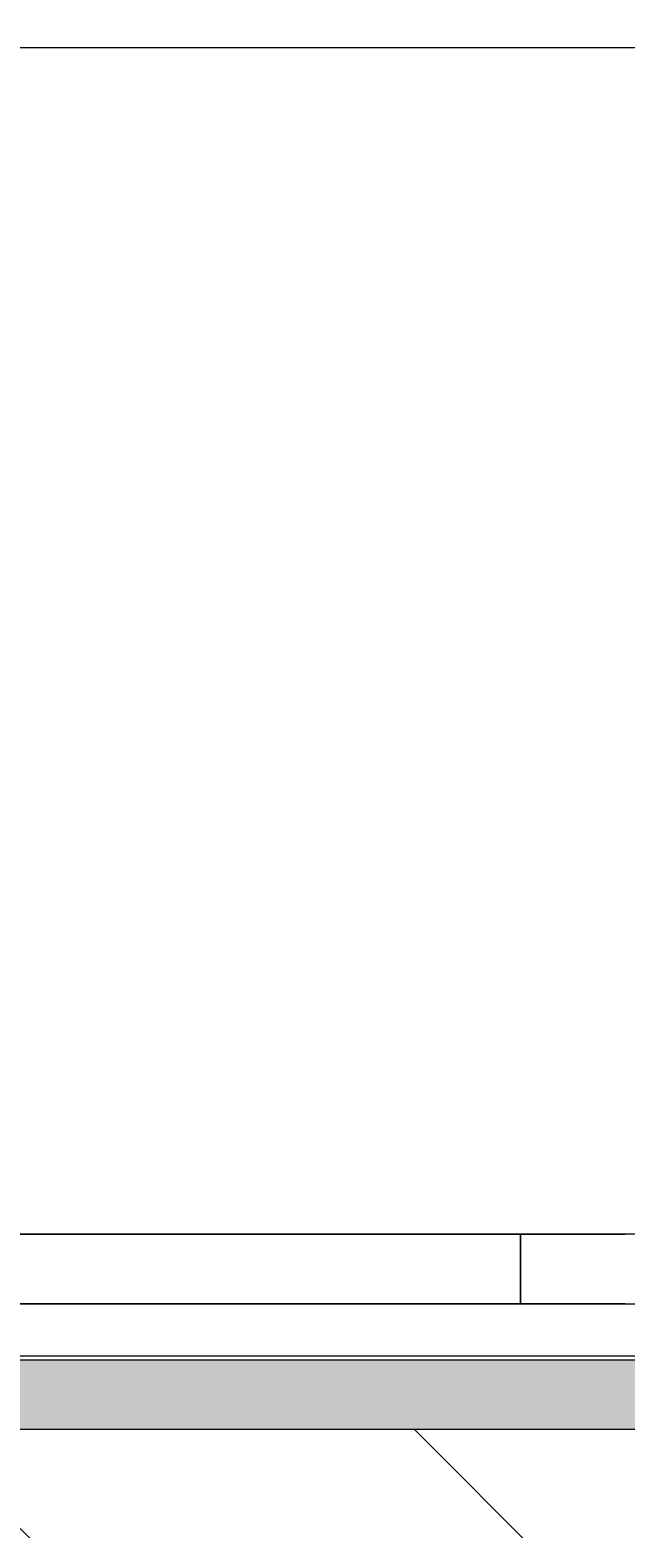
# Model space of a CAD drawing. Header units: millimetres. Extents: x -3724 to 231642, y -8553 to 29017.
# Drawn here: x 9101.9 to 9272.5, y 7871.7 to 8301.3 of the extents above; entities that cross this region are included whole.
import ezdxf

# ---------------------------------------------------------------- set-up
doc = ezdxf.new("R2010")
doc.units = ezdxf.units.MM
for name, color, linetype, lineweight in [('A-ANNO-DIMS', 7, 'Continuous', 9), ('A-ANNO-DIMS-100', 7, 'Continuous', 9), ('I-WALL', 7, 'Continuous', 9)]:
    doc.layers.add(name, color=color, linetype=linetype, lineweight=lineweight)
for name, color, linetype, lineweight, true_color in [('A-WALL-1', 9, 'Continuous', 9, 0x808080), ('A-WALL-FNSH-1', 9, 'Continuous', 9, 0x808080), ('I-FURN-1', 9, 'Continuous', 9, 0x808080)]:
    doc.layers.add(name, color=color, linetype=linetype, lineweight=lineweight, true_color=true_color)
doc.styles.add('ISOCPEUR', font='isocpeur.ttf', dxfattribs={"width": 0.9, "height": 250})
doc.styles.add('ISOCPEUR_1', font='isocpeur.ttf', dxfattribs={"width": 0.9, "height": 200})
doc.dimstyles.new('ISO-2_0_0_9К_Средний_округл2', dxfattribs={"dimscale": 304.8, "dimtxt": 199.196235, "dimasz": 0.492126, "dimexe": 0.393701, "dimexo": 0, "dimgap": 0, "dimtad": 1, "dimdec": 0, "dimrnd": 10, "dimzin": 0, "dimdsep": 46, "dimtxsty": 'ISOCPEUR_1', "dimblk1": 'OBLIQUE', "dimblk2": 'OBLIQUE', "dimsah": 1, "dimcen": 0.09, "dimdle": 0.393701, "dimazin": 0, "dimtfac": 1, "dimtdec": 4, "dimtix": 1, "dimtmove": 0, "dimatfit": 3, "dimfxl": 1, "dimtvp": 1, "dimtolj": 1, "dimtzin": 0, "dimarcsym": 2})
doc.dimstyles.new('ISO-2_5_0_9К_БОЛЬШОЙ', dxfattribs={"dimscale": 304.8, "dimtxt": 248.995294, "dimasz": 0.492126, "dimexe": 0.393701, "dimexo": 0.984252, "dimgap": 0, "dimtad": 1, "dimdec": 0, "dimrnd": 10, "dimzin": 0, "dimdsep": 46, "dimtxsty": 'ISOCPEUR', "dimblk1": 'OBLIQUE', "dimblk2": 'OBLIQUE', "dimsah": 1, "dimcen": 0.09, "dimdle": 0.393701, "dimazin": 0, "dimtfac": 1, "dimtdec": 4, "dimtix": 1, "dimtmove": 0, "dimatfit": 3, "dimfxl": 1, "dimtvp": 1, "dimtolj": 1, "dimtzin": 0, "dimarcsym": 2})

# ---------------------------------------------------------------- blocks, each defined once
blk = doc.blocks.new('Бизиборд лего - бизиборд 1_21б-32328682-План расстановки мебели и оборудования 1 этажа в осях 1-12')
at = {"layer": 'I-FURN-1'}
for p, q in [((-1000, 20), (-1500, 20)), ((-1145, 20), (-1110, 20)), ((-1110, 20), (-1108.66, 20)), ((-1095, 20), (-1110, 20)), ((-1110, 20), (-1090, 20)), ((-1109.66, 20), (-1110, 20)), ((-1110, 20), (-1109.66, 20)), ((-1108.66, 20), (-1110, 20)), ((-1110, 20), (-1090, 20)), ((-1090, 20), (-1110, 20)), ((-1110, 20), (-1090, 20)), ((-1090, 20), (-1110, 20)), ((-1110, 20), (-1109.66, 20)), ((-1108.66, 20), (-1110, 20)), ((-1110, 20), (-1100, 20)), ((-1092.93, 20), (-1110, 20)), ((-1110, 20), (-1100, 20)), ((-1109.66, 20), (-1110, 20)), ((-1110, 20), (-1090, 20)), ((-1090, 20), (-1110, 20)), ((-1110, 20), (-1090, 20)), ((-1090, 20), (-1110, 20)), ((-1110, 20), (-1090, 20)), ((-1090, 20), (-1110, 20)), ((-1110, 20), (-1090, 20)), ((-1090, 20), (-1110, 20)), ((-1110, 20), (-1107.07, 20)), ((-1109.66, 20), (-1110, 20)), ((-1110, 20), (-1102.59, 20)), ((-1109.66, 20), (-1110, 20)), ((-1110, 20), (-1090, 20)), ((-1090, 20), (-1110, 20)), ((-1110, 20), (-1090, 20)), ((-1090, 20), (-1110, 20)), ((-1110, 20), (-1090, 20)), ((-1090, 20), (-1110, 20)), ((-1110, 20), (-1097.41, 20)), ((-1095, 20), (-1110, 20)), ((-1110, 20), (-1090, 20)), ((-1090, 20), (-1110, 20)), ((-1110, 20), (-1090, 20)), ((-1090, 20), (-1110, 20)), ((-1110, 20), (-1090, 20)), ((-1090, 20), (-1110, 20)), ((-1110, 20), (-1090, 20)), ((-1090, 20), (-1110, 20)), ((-1110, 20), (-1090, 20)), ((-1090, 20), (-1110, 20)), ((-1110, 20), (-1100, 20)), ((-1105, 20), (-1110, 20)), ((-1110, 20), (-1105, 20)), ((-1090, 20), (-1110, 20)), ((-1110, 20), (-1090, 20)), ((-1090, 20), (-1110, 20)), ((-1110, 20), (-1109.66, 20)), ((-1090, 20), (-1110, 20)), ((-1090, 20), (-1109.66, 20)), ((-1109.66, 20), (-1108.66, 20)), ((-1109.66, 20), (-1105, 20)), ((-1092.93, 20), (-1109.66, 20)), ((-1105, 20), (-1109.66, 20)), ((-1102.59, 20), (-1109.66, 20)), ((-1109.66, 20), (-1090, 20)), ((-1108.66, 20), (-1105, 20)), ((-1108.66, 20), (-1107.07, 20)), ((-1107.07, 20), (-1108.66, 20)), ((-1105, 20), (-1108.66, 20)), ((-1108.34, 20), (-1091.34, 20)), ((-1107.07, 20), (-1097.41, 20)), ((-1105, 20), (-1107.07, 20)), ((-1107.07, 20), (-1105, 20)), ((-1105, 20), (-1100, 20)), ((-1100, 20), (-1105, 20)), ((-1105, 20), (-1102.59, 20)), ((-1102.59, 20), (-1105, 20)), ((-1105, 20), (-1102.59, 20)), ((-1090, 20), (-1105, 20)), ((-1090, 20), (-1105, 20)), ((-1105, 20), (-1102.59, 20)), ((-1102.59, 20), (-1095, 20)), ((-1100, 20), (-1102.59, 20)), ((-1102.59, 20), (-1100, 20)), ((-1102.59, 20), (-1092.93, 20)), ((-1090, 20), (-1102.59, 20)), ((-1102.59, 20), (-1100, 20)), ((-1100, 20), (-1091.34, 20)), ((-1092.93, 20), (-1100, 20)), ((-1097.41, 20), (-1100, 20)), ((-1100, 20), (-1095, 20)), ((-1100, 20), (-1095, 20)), ((-1100, 20), (-1097.41, 20)), ((-1100, 20), (-1090, 20)), ((-1100, 20), (-1097.41, 20)), ((-1097.41, 20), (-1095, 20)), ((-1095, 20), (-1097.41, 20)), ((-1097.41, 20), (-1090, 20)), ((-1097.41, 20), (-1092.93, 20)), ((-1097.41, 20), (-1095, 20)), ((-1091.34, 20), (-1095, 20)), ((-1095, 20), (-1090, 20)), ((-1095, 20), (-1092.93, 20)), ((-1092.93, 20), (-1095, 20)), ((-1095, 20), (-1090, 20)), ((-1095, 20), (-1090, 20)), ((-1090, 20), (-1095, 20)), ((-1095, 20), (-1090, 20)), ((-1090, 20), (-1092.93, 20)), ((-1092.93, 20), (-1090, 20)), ((-1090, 20), (-1092.93, 20)), ((-1090, 20), (-1092.93, 20)), ((-1090, 20), (-1092.93, 20)), ((-1092.93, 20), (-1090, 20)), ((-1092.93, 20), (-1090, 20)), ((-1091.34, 20), (-1090, 20)), ((-1090, 20), (-1091.34, 20)), ((-1090, 20), (-1050, 20)), ((-1050, 20), (-1049.8, 20)), ((-1049.8, 20), (-1050, 20)), ((-1050, 20), (-1049.8, 20)), ((-1049.8, 20), (-1050, 20)), ((-1050, 20), (-1049.8, 20)), ((-1049.8, 20), (-1050, 20)), ((-1050, 20), (-1049.8, 20)), ((-1049.8, 20), (-1050, 20)), ((-1050, 20), (-1049.8, 20)), ((-1049.8, 20), (-1050, 20)), ((-1050, 20), (-1049.8, 20)), ((-1049.8, 20), (-1050, 20)), ((-1050, 20), (-1049.8, 20)), ((-1049.8, 20), (-1050, 20)), ((-1050, 20), (-1049.8, 20)), ((-1049.8, 20), (-1050, 20)), ((-1050, 20), (-1049.8, 20)), ((-1049.8, 20), (-1050, 20)), ((-1050, 20), (-1049.8, 20)), ((-1049.8, 20), (-1050, 20)), ((-1050, 20), (-1049.8, 20)), ((-1049.8, 20), (-1050, 20)), ((-1050, 20), (-1049.8, 20)), ((-1049.8, 20), (-1050, 20)), ((-1050, 20), (-1049.8, 20)), ((-1049.8, 20), (-1050, 20)), ((-1050, 20), (-1049.8, 20)), ((-1049.8, 20), (-1050, 20)), ((-1050, 20), (-1049.8, 20)), ((-1049.8, 20), (-1050, 20)), ((-1050, 20), (-1049.8, 20)), ((-1049.8, 20), (-1050, 20)), ((-1050, 20), (-1049.8, 20)), ((-1049.8, 20), (-1050, 20)), ((-1050, 20), (-1049.8, 20)), ((-1049.8, 20), (-1050, 20)), ((-1050, 20), (-1049.8, 20)), ((-1049.8, 20), (-1050, 20)), ((-1050, 20), (-1049.8, 20)), ((-1049.8, 20), (-1050, 20)), ((-1050, 20), (-1049.8, 20)), ((-1049.8, 20), (-1050, 20)), ((-1050, 20), (-1049.8, 20)), ((-1049.8, 20), (-1050, 20)), ((-1050, 20), (-1049.8, 20)), ((-1049.8, 20), (-1050, 20)), ((-1050, 20), (-1049.8, 20)), ((-1049.8, 20), (-1050, 20)), ((-1050, 20), (-1049.8, 20)), ((-1049.8, 20), (-1050, 20)), ((-1050, 20), (-1049.8, 20)), ((-1049.8, 20), (-1050, 20)), ((-1050, 20), (-1030, 20)), ((-1049.66, 20), (-1050, 20)), ((-1049.8, 20), (-1049.66, 20)), ((-1049.66, 20), (-1049.8, 20)), ((-1049.8, 20), (-1049.66, 20)), ((-1049.66, 20), (-1049.8, 20)), ((-1049.8, 20), (-1049.66, 20)), ((-1049.66, 20), (-1049.8, 20)), ((-1049.8, 20), (-1049.66, 20)), ((-1049.66, 20), (-1049.8, 20)), ((-1049.8, 20), (-1049.66, 20)), ((-1049.66, 20), (-1049.8, 20)), ((-1049.8, 20), (-1049.66, 20)), ((-1049.66, 20), (-1049.8, 20)), ((-1049.8, 20), (-1049.66, 20)), ((-1049.66, 20), (-1049.8, 20)), ((-1049.8, 20), (-1049.66, 20)), ((-1049.66, 20), (-1049.8, 20)), ((-1049.8, 20), (-1049.66, 20)), ((-1049.66, 20), (-1049.8, 20)), ((-1049.8, 20), (-1049.66, 20)), ((-1049.66, 20), (-1049.8, 20)), ((-1049.8, 20), (-1049.66, 20)), ((-1049.66, 20), (-1049.8, 20)), ((-1049.8, 20), (-1049.66, 20)), ((-1049.66, 20), (-1049.8, 20)), ((-1049.8, 20), (-1049.66, 20)), ((-1049.66, 20), (-1049.8, 20)), ((-1049.8, 20), (-1049.66, 20)), ((-1049.66, 20), (-1049.8, 20)), ((-1049.8, 20), (-1049.66, 20)), ((-1049.66, 20), (-1049.8, 20)), ((-1049.8, 20), (-1049.66, 20)), ((-1049.66, 20), (-1049.8, 20)), ((-1049.8, 20), (-1049.66, 20)), ((-1049.66, 20), (-1049.8, 20)), ((-1049.8, 20), (-1049.66, 20)), ((-1049.66, 20), (-1049.8, 20)), ((-1049.8, 20), (-1049.66, 20)), ((-1049.66, 20), (-1049.8, 20)), ((-1049.8, 20), (-1049.66, 20)), ((-1049.66, 20), (-1049.8, 20)), ((-1049.8, 20), (-1049.66, 20)), ((-1049.66, 20), (-1049.8, 20)), ((-1049.8, 20), (-1049.66, 20)), ((-1049.66, 20), (-1049.8, 20)), ((-1049.8, 20), (-1049.66, 20)), ((-1049.66, 20), (-1049.8, 20)), ((-1049.8, 20), (-1049.66, 20)), ((-1049.66, 20), (-1049.8, 20)), ((-1049.8, 20), (-1049.66, 20)), ((-1049.66, 20), (-1049.8, 20)), ((-1049.8, 20), (-1049.66, 20)), ((-1049.66, 20), (-1049.8, 20)), ((-1049.66, 20), (-1040, 20)), ((-1048.66, 20), (-1049.66, 20)), ((-1049.66, 20), (-1040, 20)), ((-1040, 20), (-1049.66, 20)), ((-1049.66, 20), (-1047.07, 20)), ((-1045, 20), (-1049.66, 20)), ((-1049.66, 20), (-1040, 20)), ((-1040, 20), (-1049.66, 20)), ((-1049.66, 20), (-1040, 20)), ((-1040, 20), (-1049.66, 20)), ((-1049.66, 20), (-1045, 20)), ((-1040, 20), (-1049.66, 20)), ((-1049.66, 20), (-1047.07, 20)), ((-1040, 20), (-1049.66, 20)), ((-1049.66, 20), (-1042.59, 20)), ((-1040, 20), (-1049.66, 20)), ((-1049.66, 20), (-1040, 20)), ((-1040, 20), (-1049.66, 20)), ((-1049.66, 20), (-1040, 20)), ((-1040, 20), (-1049.66, 20)), ((-1049.66, 20), (-1048.66, 20)), ((-1040, 20), (-1049.66, 20)), ((-1049.66, 20), (-1040, 20)), ((-1040, 20), (-1049.66, 20)), ((-1049.66, 20), (-1048.66, 20)), ((-1042.59, 20), (-1049.66, 20)), ((-1049.66, 20), (-1040, 20)), ((-1040, 20), (-1049.66, 20)), ((-1049.66, 20), (-1040, 20)), ((-1040, 20), (-1049.66, 20)), ((-1049.66, 20), (-1040, 20)), ((-1040, 20), (-1049.66, 20)), ((-1049.66, 20), (-1040, 20)), ((-1040, 20), (-1049.66, 20)), ((-1049.66, 20), (-1040, 20)), ((-1040, 20), (-1049.66, 20)), ((-1049.66, 20), (-1040, 20)), ((-1040, 20), (-1049.66, 20)), ((-1049.66, 20), (-1040, 20)), ((-1048.66, 20), (-1049.66, 20)), ((-1049.66, 20), (-1040, 20)), ((-1040, 20), (-1049.66, 20)), ((-1049.66, 20), (-1040, 20)), ((-1040, 20), (-1049.66, 20)), ((-1049.66, 20), (-1040, 20)), ((-1040, 20), (-1049.66, 20)), ((-1049.66, 20), (-1040, 20)), ((-1040, 20), (-1049.66, 20)), ((-1049.66, 20), (-1040, 20)), ((-1040, 20), (-1049.66, 20)), ((-1049.66, 20), (-1040, 20)), ((-1040, 20), (-1049.66, 20)), ((-1040, 20), (-1049.66, 20)), ((-1048.66, 20), (-1047.3, 20)), ((-1040, 20), (-1048.66, 20)), ((-1048.66, 20), (-1047.07, 20)), ((-1048.66, 20), (-1047.07, 20)), ((-1047.07, 20), (-1048.66, 20)), ((-1047.07, 20), (-1045, 20)), ((-1047.07, 20), (-1045, 20)), ((-1047.07, 20), (-1040, 20)), ((-1047.07, 20), (-1040, 20)), ((-1047.07, 20), (-1045, 20)), ((-1045, 20), (-1047.07, 20)), ((-1045, 20), (-1042.59, 20)), ((-1040, 20), (-1045, 20)), ((-1045, 20), (-1042.59, 20)), ((-1045, 20), (-1042.59, 20)), ((-1042.59, 20), (-1045, 20)), ((-1044.86, 20), (-1040, 20)), ((-1042.59, 20), (-1040, 20)), ((-1042.59, 20), (-1040, 20)), ((-1042.59, 20), (-1040, 20)), ((-1042.59, 20), (-1040, 20)), ((-1040, 20), (-1042.59, 20)), ((-1040, 20), (-1042.59, 20)), ((-1040, 20), (-1039.97, 20)), ((-1039.97, 20), (-1040, 20)), ((-1040, 20), (-1039.97, 20)), ((-1039.97, 20), (-1040, 20)), ((-1040, 20), (-1039.97, 20)), ((-1039.97, 20), (-1040, 20)), ((-1040, 20), (-1039.97, 20)), ((-1039.97, 20), (-1040, 20)), ((-1040, 20), (-1039.97, 20)), ((-1039.97, 20), (-1040, 20)), ((-1040, 20), (-1039.97, 20)), ((-1039.97, 20), (-1040, 20)), ((-1040, 20), (-1039.97, 20)), ((-1039.97, 20), (-1040, 20)), ((-1040, 20), (-1039.97, 20)), ((-1039.97, 20), (-1040, 20)), ((-1040, 20), (-1039.97, 20)), ((-1039.97, 20), (-1040, 20)), ((-1040, 20), (-1039.97, 20)), ((-1039.97, 20), (-1040, 20)), ((-1040, 20), (-1039.97, 20)), ((-1039.97, 20), (-1040, 20)), ((-1040, 20), (-1039.97, 20)), ((-1039.97, 20), (-1040, 20)), ((-1040, 20), (-1039.97, 20)), ((-1039.97, 20), (-1040, 20)), ((-1040, 20), (-1039.97, 20)), ((-1039.97, 20), (-1040, 20)), ((-1040, 20), (-1039.97, 20)), ((-1039.97, 20), (-1040, 20)), ((-1040, 20), (-1039.97, 20)), ((-1039.97, 20), (-1040, 20)), ((-1040, 20), (-1039.97, 20)), ((-1039.97, 20), (-1040, 20)), ((-1040, 20), (-1039.97, 20)), ((-1039.97, 20), (-1040, 20)), ((-1040, 20), (-1039.97, 20)), ((-1039.97, 20), (-1040, 20)), ((-1040, 20), (-1039.97, 20)), ((-1039.97, 20), (-1040, 20)), ((-1040, 20), (-1039.97, 20)), ((-1039.97, 20), (-1040, 20)), ((-1040, 20), (-1039.97, 20)), ((-1039.97, 20), (-1040, 20)), ((-1040, 20), (-1039.97, 20)), ((-1039.97, 20), (-1040, 20)), ((-1040, 20), (-1039.97, 20)), ((-1039.97, 20), (-1040, 20)), ((-1040, 20), (-1039.97, 20)), ((-1039.97, 20), (-1040, 20)), ((-1040, 20), (-1039.97, 20)), ((-1039.97, 20), (-1040, 20)), ((-1030, 20), (-1040, 20)), ((-1039.97, 20), (-1035.09, 20)), ((-1039.97, 20), (-1035.09, 20)), ((-1035.09, 20), (-1039.97, 20)), ((-1039.97, 20), (-1035.09, 20)), ((-1035.09, 20), (-1039.97, 20)), ((-1039.97, 20), (-1035.09, 20)), ((-1035.09, 20), (-1039.97, 20)), ((-1039.97, 20), (-1035.09, 20)), ((-1035.09, 20), (-1039.97, 20)), ((-1039.97, 20), (-1035.09, 20)), ((-1035.09, 20), (-1039.97, 20)), ((-1039.97, 20), (-1035.09, 20)), ((-1035.09, 20), (-1039.97, 20)), ((-1039.97, 20), (-1035.09, 20)), ((-1035.09, 20), (-1039.97, 20)), ((-1039.97, 20), (-1035.09, 20)), ((-1035.09, 20), (-1039.97, 20)), ((-1039.97, 20), (-1035.09, 20)), ((-1037.41, 20), (-1039.97, 20)), ((-1039.97, 20), (-1035.09, 20)), ((-1035.09, 20), (-1039.97, 20)), ((-1039.97, 20), (-1035.09, 20)), ((-1037.41, 20), (-1039.97, 20)), ((-1039.97, 20), (-1035.09, 20)), ((-1035.09, 20), (-1039.97, 20)), ((-1039.97, 20), (-1037.41, 20)), ((-1035.09, 20), (-1039.97, 20)), ((-1039.97, 20), (-1035.09, 20)), ((-1035.09, 20), (-1039.97, 20)), ((-1039.97, 20), (-1035.09, 20)), ((-1035.09, 20), (-1039.97, 20)), ((-1039.97, 20), (-1035.09, 20)), ((-1035.09, 20), (-1039.97, 20)), ((-1039.97, 20), (-1035.09, 20)), ((-1035.09, 20), (-1039.97, 20)), ((-1039.97, 20), (-1035.09, 20)), ((-1035.09, 20), (-1039.97, 20)), ((-1039.97, 20), (-1035.09, 20)), ((-1035.09, 20), (-1039.97, 20)), ((-1039.97, 20), (-1035.09, 20)), ((-1035.09, 20), (-1039.97, 20)), ((-1039.97, 20), (-1035.09, 20)), ((-1035.09, 20), (-1039.97, 20)), ((-1039.97, 20), (-1035.09, 20)), ((-1035.09, 20), (-1039.97, 20)), ((-1039.97, 20), (-1035.09, 20)), ((-1035.09, 20), (-1039.97, 20)), ((-1039.97, 20), (-1035.09, 20)), ((-1035.09, 20), (-1039.97, 20)), ((-1039.97, 20), (-1035.09, 20)), ((-1035.09, 20), (-1039.97, 20)), ((-1039.97, 20), (-1035.09, 20)), ((-1035.09, 20), (-1039.97, 20)), ((-1035.09, 20), (-1037.41, 20)), ((-1035.09, 20), (-1037.41, 20)), ((-1037.41, 20), (-1035.09, 20)), ((-1035.09, 20), (-1035, 20)), ((-1035, 20), (-1035.09, 20)), ((-1035.09, 20), (-1035, 20)), ((-1035, 20), (-1035.09, 20)), ((-1035.09, 20), (-1035, 20)), ((-1035, 20), (-1035.09, 20)), ((-1035.09, 20), (-1035, 20)), ((-1035, 20), (-1035.09, 20)), ((-1035.09, 20), (-1035, 20)), ((-1035, 20), (-1035.09, 20)), ((-1035.09, 20), (-1035, 20)), ((-1035, 20), (-1035.09, 20)), ((-1035.09, 20), (-1035, 20)), ((-1035, 20), (-1035.09, 20)), ((-1035.09, 20), (-1035, 20)), ((-1035, 20), (-1035.09, 20)), ((-1035.09, 20), (-1035, 20)), ((-1035, 20), (-1035.09, 20)), ((-1035.09, 20), (-1035, 20)), ((-1035, 20), (-1035.09, 20)), ((-1035.09, 20), (-1035, 20)), ((-1035, 20), (-1035.09, 20)), ((-1035.09, 20), (-1035, 20)), ((-1035, 20), (-1035.09, 20)), ((-1035.09, 20), (-1035, 20)), ((-1035, 20), (-1035.09, 20)), ((-1035.09, 20), (-1035, 20)), ((-1035, 20), (-1035.09, 20)), ((-1035.09, 20), (-1035, 20)), ((-1035, 20), (-1035.09, 20)), ((-1035.09, 20), (-1035, 20)), ((-1035, 20), (-1035.09, 20)), ((-1035.09, 20), (-1035, 20)), ((-1035, 20), (-1035.09, 20)), ((-1035.09, 20), (-1035, 20)), ((-1035, 20), (-1035.09, 20)), ((-1035.09, 20), (-1035, 20)), ((-1035, 20), (-1035.09, 20)), ((-1035.09, 20), (-1035, 20)), ((-1035, 20), (-1035.09, 20)), ((-1035.09, 20), (-1035, 20)), ((-1035, 20), (-1035.09, 20)), ((-1035.09, 20), (-1035, 20)), ((-1035, 20), (-1035.09, 20)), ((-1035.09, 20), (-1035, 20)), ((-1035, 20), (-1035.09, 20)), ((-1035.09, 20), (-1035, 20)), ((-1035, 20), (-1035.09, 20)), ((-1035.09, 20), (-1035, 20)), ((-1035, 20), (-1035.09, 20)), ((-1035.09, 20), (-1035, 20)), ((-1035, 20), (-1035.09, 20)), ((-1035, 20), (-1031.34, 20)), ((-1035, 20), (-1030, 20)), ((-1030, 20), (-1035, 20)), ((-1035, 20), (-1030.34, 20)), ((-1030, 20), (-1035, 20)), ((-1035, 20), (-1032.93, 20)), ((-1032.93, 20), (-1035, 20)), ((-1035, 20), (-1030, 20)), ((-1030, 20), (-1035, 20)), ((-1035, 20), (-1030, 20)), ((-1030, 20), (-1035, 20)), ((-1035, 20), (-1030, 20)), ((-1030, 20), (-1035, 20)), ((-1035, 20), (-1032.93, 20)), ((-1030, 20), (-1035, 20)), ((-1035, 20), (-1030, 20)), ((-1030, 20), (-1035, 20)), ((-1035, 20), (-1030, 20)), ((-1030, 20), (-1035, 20)), ((-1035, 20), (-1030, 20)), ((-1030, 20), (-1035, 20)), ((-1035, 20), (-1030, 20)), ((-1030, 20), (-1035, 20)), ((-1035, 20), (-1030, 20)), ((-1030, 20), (-1035, 20)), ((-1035, 20), (-1032.93, 20)), ((-1030, 20), (-1035, 20)), ((-1035, 20), (-1030, 20)), ((-1030, 20), (-1035, 20)), ((-1035, 20), (-1030, 20)), ((-1030, 20), (-1035, 20)), ((-1035, 20), (-1031.34, 20)), ((-1030, 20), (-1035, 20)), ((-1035, 20), (-1030, 20)), ((-1030, 20), (-1035, 20)), ((-1035, 20), (-1030, 20)), ((-1030, 20), (-1035, 20)), ((-1035, 20), (-1030, 20)), ((-1030, 20), (-1035, 20)), ((-1035, 20), (-1030, 20)), ((-1030, 20), (-1035, 20)), ((-1035, 20), (-1030, 20)), ((-1030, 20), (-1035, 20)), ((-1035, 20), (-1030, 20)), ((-1030, 20), (-1035, 20)), ((-1035, 20), (-1030, 20)), ((-1030, 20), (-1035, 20)), ((-1035, 20), (-1030, 20)), ((-1030, 20), (-1035, 20)), ((-1035, 20), (-1030, 20)), ((-1030, 20), (-1035, 20)), ((-1035, 20), (-1030, 20)), ((-1030, 20), (-1035, 20)), ((-1032.93, 20), (-1030.34, 20)), ((-1030.34, 20), (-1032.93, 20)), ((-1032.93, 20), (-1030, 20)), ((-1032.93, 20), (-1031.34, 20)), ((-1031.34, 20), (-1030.34, 20)), ((-1031.34, 20), (-1030, 20)), ((-1030.34, 20), (-1030, 20)), ((-1030.34, 20), (-1030, 20)), ((-1030, 20), (-1030.34, 20)), ((-1030.34, 20), (-1030, 20)), ((-1030, 20), (-1000, 20)), ((-1000, 0), (-1000, 20)), ((-1000, 20), (-1000, 0)), ((-500, 20), (-1000, 20)), ((-1000, 20), (-1000, 0)), ((-1000, 0), (-1000, 20)), ((-1000, 20), (-970, 20)), ((-1500, 0), (-1000, 0)), ((-1110, 0), (-1150, 0)), ((-1150, 0), (-1110, 0)), ((-1110, 0), (-1150, 0)), ((-1090, 0), (-1110, 0)), ((-1110, 0), (-1090, 0)), ((-1090, 0), (-1110, 0)), ((-1110, 0), (-1090, 0)), ((-1100, 0), (-1110, 0)), ((-1110, 0), (-1090, 0)), ((-1090, 0), (-1110, 0)), ((-1110, 0), (-1090, 0)), ((-1090, 0), (-1110, 0)), ((-1110, 0), (-1090, 0)), ((-1108.66, 0), (-1110, 0)), ((-1110, 0), (-1090, 0)), ((-1105, 0), (-1110, 0)), ((-1110, 0), (-1090, 0)), ((-1090, 0), (-1110, 0)), ((-1110, 0), (-1090, 0)), ((-1090, 0), (-1110, 0)), ((-1110, 0), (-1090, 0)), ((-1092.93, 0), (-1110, 0)), ((-1110, 0), (-1100, 0)), ((-1090, 0), (-1110, 0)), ((-1110, 0), (-1090, 0)), ((-1090, 0), (-1110, 0)), ((-1110, 0), (-1090, 0)), ((-1097.41, 0), (-1110, 0)), ((-1110, 0), (-1109.66, 0)), ((-1090, 0), (-1110, 0)), ((-1110, 0), (-1090, 0)), ((-1090, 0), (-1110, 0)), ((-1110, 0), (-1090, 0)), ((-1090, 0), (-1110, 0)), ((-1110, 0), (-1090, 0)), ((-1090, 0), (-1110, 0)), ((-1110, 0), (-1090, 0)), ((-1090, 0), (-1110, 0)), ((-1110, 0), (-1090, 0)), ((-1109.66, 0), (-1110, 0)), ((-1110, 0), (-1109.66, 0)), ((-1090, 0), (-1110, 0)), ((-1110, 0), (-1090, 0)), ((-1090, 0), (-1110, 0)), ((-1110, 0), (-1090, 0)), ((-1090, 0), (-1110, 0)), ((-1110, 0), (-1090, 0)), ((-1090, 0), (-1110, 0)), ((-1110, 0), (-1090, 0)), ((-1109.66, 0), (-1110, 0)), ((-1110, 0), (-1100, 0)), ((-1109.66, 0), (-1110, 0)), ((-1110, 0), (-1109.66, 0)), ((-1090, 0), (-1110, 0)), ((-1110, 0), (-1090, 0)), ((-1090, 0), (-1110, 0)), ((-1110, 0), (-1090.34, 0)), ((-1109.66, 0), (-1090, 0)), ((-1090, 0), (-1109.66, 0)), ((-1109.66, 0), (-1107.07, 0)), ((-1090, 0), (-1109.66, 0)), ((-1108.66, 0), (-1109.66, 0)), ((-1109.66, 0), (-1097.41, 0)), ((-1090, 0), (-1108.66, 0)), ((-1107.07, 0), (-1108.66, 0)), ((-1091.34, 0), (-1108.34, 0)), ((-1108.34, 0), (-1091.34, 0)), ((-1091.34, 0), (-1108.34, 0)), ((-1107.07, 0), (-1090.34, 0)), ((-1105, 0), (-1107.07, 0)), ((-1097.41, 0), (-1105, 0)), ((-1102.59, 0), (-1105, 0)), ((-1100, 0), (-1102.59, 0)), ((-1097.41, 0), (-1100, 0)), ((-1100, 0), (-1091.34, 0)), ((-1100, 0), (-1097.41, 0)), ((-1097.41, 0), (-1100, 0)), ((-1095, 0), (-1097.41, 0)), ((-1092.93, 0), (-1097.41, 0)), ((-1092.93, 0), (-1097.41, 0)), ((-1097.41, 0), (-1092.93, 0)), ((-1095, 0), (-1097.41, 0)), ((-1097.41, 0), (-1090, 0)), ((-1092.93, 0), (-1095, 0)), ((-1092.93, 0), (-1095, 0)), ((-1091.34, 0), (-1092.93, 0)), ((-1090, 0), (-1092.93, 0)), ((-1090, 0), (-1092.93, 0)), ((-1090, 0), (-1092.93, 0)), ((-1092.93, 0), (-1090, 0)), ((-1091.34, 0), (-1092.93, 0)), ((-1090, 0), (-1091.34, 0)), ((-1091.34, 0), (-1090, 0)), ((-1090.34, 0), (-1091.34, 0)), ((-1090.34, 0), (-1090, 0)), ((-1090, 0), (-1090.34, 0)), ((-1090.34, 0), (-1090, 0)), ((-1050, 0), (-1090, 0)), ((-1090, 0), (-1050, 0)), ((-1050, 0), (-1090, 0)), ((-1049.8, 0), (-1050, 0)), ((-1050, 0), (-1049.8, 0)), ((-1049.8, 0), (-1050, 0)), ((-1050, 0), (-1049.8, 0)), ((-1049.8, 0), (-1050, 0)), ((-1050, 0), (-1049.8, 0)), ((-1049.8, 0), (-1050, 0)), ((-1050, 0), (-1049.8, 0)), ((-1049.8, 0), (-1050, 0)), ((-1050, 0), (-1049.8, 0)), ((-1049.8, 0), (-1050, 0)), ((-1050, 0), (-1049.8, 0)), ((-1049.8, 0), (-1050, 0)), ((-1050, 0), (-1049.8, 0)), ((-1049.8, 0), (-1050, 0)), ((-1050, 0), (-1049.8, 0)), ((-1049.8, 0), (-1050, 0)), ((-1050, 0), (-1049.8, 0)), ((-1049.8, 0), (-1050, 0)), ((-1050, 0), (-1049.8, 0)), ((-1049.8, 0), (-1050, 0)), ((-1050, 0), (-1049.8, 0)), ((-1049.8, 0), (-1050, 0)), ((-1050, 0), (-1049.8, 0)), ((-1049.8, 0), (-1050, 0)), ((-1050, 0), (-1049.8, 0)), ((-1049.8, 0), (-1050, 0)), ((-1050, 0), (-1049.8, 0)), ((-1049.8, 0), (-1050, 0)), ((-1050, 0), (-1049.8, 0)), ((-1049.8, 0), (-1050, 0)), ((-1050, 0), (-1049.8, 0)), ((-1049.8, 0), (-1050, 0)), ((-1050, 0), (-1049.8, 0)), ((-1049.8, 0), (-1050, 0)), ((-1050, 0), (-1049.8, 0)), ((-1049.8, 0), (-1050, 0)), ((-1050, 0), (-1049.8, 0)), ((-1049.8, 0), (-1050, 0)), ((-1050, 0), (-1049.8, 0)), ((-1049.8, 0), (-1050, 0)), ((-1050, 0), (-1049.8, 0)), ((-1049.8, 0), (-1050, 0)), ((-1050, 0), (-1049.8, 0)), ((-1049.8, 0), (-1050, 0)), ((-1050, 0), (-1049.8, 0)), ((-1049.8, 0), (-1050, 0)), ((-1050, 0), (-1049.8, 0)), ((-1049.8, 0), (-1050, 0)), ((-1050, 0), (-1049.8, 0)), ((-1049.8, 0), (-1050, 0)), ((-1050, 0), (-1049.8, 0)), ((-1047.07, 0), (-1050, 0)), ((-1050, 0), (-1048.66, 0)), ((-1049.66, 0), (-1049.8, 0)), ((-1049.8, 0), (-1049.66, 0)), ((-1049.66, 0), (-1049.8, 0)), ((-1049.8, 0), (-1049.66, 0)), ((-1049.66, 0), (-1049.8, 0)), ((-1049.8, 0), (-1049.66, 0)), ((-1049.66, 0), (-1049.8, 0)), ((-1049.8, 0), (-1049.66, 0)), ((-1049.66, 0), (-1049.8, 0)), ((-1049.8, 0), (-1049.66, 0)), ((-1049.66, 0), (-1049.8, 0)), ((-1049.8, 0), (-1049.66, 0)), ((-1049.66, 0), (-1049.8, 0)), ((-1049.8, 0), (-1049.66, 0)), ((-1049.66, 0), (-1049.8, 0)), ((-1049.8, 0), (-1049.66, 0)), ((-1049.66, 0), (-1049.8, 0)), ((-1049.8, 0), (-1049.66, 0)), ((-1049.66, 0), (-1049.8, 0)), ((-1049.8, 0), (-1049.66, 0)), ((-1049.66, 0), (-1049.8, 0)), ((-1049.8, 0), (-1049.66, 0)), ((-1049.66, 0), (-1049.8, 0)), ((-1049.8, 0), (-1049.66, 0)), ((-1049.66, 0), (-1049.8, 0)), ((-1049.8, 0), (-1049.66, 0)), ((-1049.66, 0), (-1049.8, 0)), ((-1049.8, 0), (-1049.66, 0)), ((-1049.66, 0), (-1049.8, 0)), ((-1049.8, 0), (-1049.66, 0)), ((-1049.66, 0), (-1049.8, 0)), ((-1049.8, 0), (-1049.66, 0)), ((-1049.66, 0), (-1049.8, 0)), ((-1049.8, 0), (-1049.66, 0)), ((-1049.66, 0), (-1049.8, 0)), ((-1049.8, 0), (-1049.66, 0)), ((-1049.66, 0), (-1049.8, 0)), ((-1049.8, 0), (-1049.66, 0)), ((-1049.66, 0), (-1049.8, 0)), ((-1049.8, 0), (-1049.66, 0)), ((-1049.66, 0), (-1049.8, 0)), ((-1049.8, 0), (-1049.66, 0)), ((-1049.66, 0), (-1049.8, 0)), ((-1049.8, 0), (-1049.66, 0)), ((-1049.66, 0), (-1049.8, 0)), ((-1049.8, 0), (-1049.66, 0)), ((-1049.66, 0), (-1049.8, 0)), ((-1049.8, 0), (-1049.66, 0)), ((-1049.66, 0), (-1049.8, 0)), ((-1049.8, 0), (-1049.66, 0)), ((-1049.66, 0), (-1049.8, 0)), ((-1049.8, 0), (-1049.66, 0)), ((-1048.66, 0), (-1049.66, 0)), ((-1049.66, 0), (-1048.66, 0)), ((-1040, 0), (-1049.66, 0)), ((-1049.66, 0), (-1040, 0)), ((-1040, 0), (-1049.66, 0)), ((-1049.66, 0), (-1040, 0)), ((-1040, 0), (-1049.66, 0)), ((-1049.66, 0), (-1040, 0)), ((-1040, 0), (-1049.66, 0)), ((-1049.66, 0), (-1047.07, 0)), ((-1040, 0), (-1049.66, 0)), ((-1049.66, 0), (-1048.66, 0)), ((-1040, 0), (-1049.66, 0)), ((-1049.66, 0), (-1047.07, 0)), ((-1040, 0), (-1049.66, 0)), ((-1049.66, 0), (-1040, 0)), ((-1040, 0), (-1049.66, 0)), ((-1049.66, 0), (-1040, 0)), ((-1040, 0), (-1049.66, 0)), ((-1049.66, 0), (-1040, 0)), ((-1040, 0), (-1049.66, 0)), ((-1049.66, 0), (-1040, 0)), ((-1040, 0), (-1049.66, 0)), ((-1049.66, 0), (-1040, 0)), ((-1040, 0), (-1049.66, 0)), ((-1049.66, 0), (-1040, 0)), ((-1040, 0), (-1049.66, 0)), ((-1049.66, 0), (-1040, 0)), ((-1040, 0), (-1049.66, 0)), ((-1049.66, 0), (-1040, 0)), ((-1040, 0), (-1049.66, 0)), ((-1049.66, 0), (-1040, 0)), ((-1040, 0), (-1049.66, 0)), ((-1049.66, 0), (-1040, 0)), ((-1040, 0), (-1049.66, 0)), ((-1049.66, 0), (-1040, 0)), ((-1040, 0), (-1049.66, 0)), ((-1049.66, 0), (-1040, 0)), ((-1040, 0), (-1049.66, 0)), ((-1049.66, 0), (-1040, 0)), ((-1040, 0), (-1049.66, 0)), ((-1049.66, 0), (-1040, 0)), ((-1040, 0), (-1049.66, 0)), ((-1049.66, 0), (-1040, 0)), ((-1040, 0), (-1049.66, 0)), ((-1049.66, 0), (-1040, 0)), ((-1040, 0), (-1049.66, 0)), ((-1049.66, 0), (-1040, 0)), ((-1040, 0), (-1049.66, 0)), ((-1049.66, 0), (-1048.66, 0)), ((-1040, 0), (-1049.66, 0)), ((-1049.66, 0), (-1040, 0)), ((-1047.3, 0), (-1048.66, 0)), ((-1048.66, 0), (-1047.3, 0)), ((-1047.3, 0), (-1048.66, 0)), ((-1047.07, 0), (-1048.66, 0)), ((-1048.66, 0), (-1045, 0)), ((-1048.66, 0), (-1040, 0)), ((-1048.66, 0), (-1045, 0)), ((-1048.66, 0), (-1037.41, 0)), ((-1045, 0), (-1047.07, 0)), ((-1047.07, 0), (-1045, 0)), ((-1045, 0), (-1047.07, 0)), ((-1045, 0), (-1047.07, 0)), ((-1047.07, 0), (-1045, 0)), ((-1047.07, 0), (-1040, 0)), ((-1035, 0), (-1047.07, 0)), ((-1042.59, 0), (-1045, 0)), ((-1045, 0), (-1040, 0)), ((-1045, 0), (-1042.59, 0)), ((-1045, 0), (-1040, 0)), ((-1040, 0), (-1044.86, 0)), ((-1044.86, 0), (-1040, 0)), ((-1040, 0), (-1044.86, 0)), ((-1040, 0), (-1042.59, 0)), ((-1042.59, 0), (-1040, 0)), ((-1039.97, 0), (-1040, 0)), ((-1040, 0), (-1039.97, 0)), ((-1039.97, 0), (-1040, 0)), ((-1040, 0), (-1039.97, 0)), ((-1039.97, 0), (-1040, 0)), ((-1040, 0), (-1039.97, 0)), ((-1039.97, 0), (-1040, 0)), ((-1040, 0), (-1039.97, 0)), ((-1039.97, 0), (-1040, 0)), ((-1040, 0), (-1039.97, 0)), ((-1039.97, 0), (-1040, 0)), ((-1040, 0), (-1039.97, 0)), ((-1039.97, 0), (-1040, 0)), ((-1040, 0), (-1039.97, 0)), ((-1039.97, 0), (-1040, 0)), ((-1040, 0), (-1039.97, 0)), ((-1039.97, 0), (-1040, 0)), ((-1040, 0), (-1039.97, 0)), ((-1039.97, 0), (-1040, 0)), ((-1040, 0), (-1039.97, 0)), ((-1039.97, 0), (-1040, 0)), ((-1040, 0), (-1039.97, 0)), ((-1039.97, 0), (-1040, 0)), ((-1040, 0), (-1039.97, 0)), ((-1039.97, 0), (-1040, 0)), ((-1040, 0), (-1039.97, 0)), ((-1039.97, 0), (-1040, 0)), ((-1040, 0), (-1039.97, 0)), ((-1039.97, 0), (-1040, 0)), ((-1040, 0), (-1039.97, 0)), ((-1039.97, 0), (-1040, 0)), ((-1040, 0), (-1039.97, 0)), ((-1039.97, 0), (-1040, 0)), ((-1040, 0), (-1039.97, 0)), ((-1039.97, 0), (-1040, 0)), ((-1040, 0), (-1039.97, 0)), ((-1039.97, 0), (-1040, 0)), ((-1040, 0), (-1039.97, 0)), ((-1039.97, 0), (-1040, 0)), ((-1040, 0), (-1039.97, 0)), ((-1039.97, 0), (-1040, 0)), ((-1040, 0), (-1039.97, 0)), ((-1039.97, 0), (-1040, 0)), ((-1040, 0), (-1039.97, 0)), ((-1039.97, 0), (-1040, 0)), ((-1040, 0), (-1039.97, 0)), ((-1039.97, 0), (-1040, 0)), ((-1040, 0), (-1039.97, 0)), ((-1039.97, 0), (-1040, 0)), ((-1040, 0), (-1039.97, 0)), ((-1039.97, 0), (-1040, 0)), ((-1040, 0), (-1039.97, 0)), ((-1035.09, 0), (-1039.97, 0)), ((-1039.97, 0), (-1035.09, 0)), ((-1035.09, 0), (-1039.97, 0)), ((-1035.09, 0), (-1039.97, 0)), ((-1039.97, 0), (-1037.41, 0)), ((-1035.09, 0), (-1039.97, 0)), ((-1039.97, 0), (-1035.09, 0)), ((-1037.41, 0), (-1039.97, 0)), ((-1039.97, 0), (-1037.41, 0)), ((-1035.09, 0), (-1039.97, 0)), ((-1039.97, 0), (-1035.09, 0)), ((-1035.09, 0), (-1039.97, 0)), ((-1039.97, 0), (-1035.09, 0)), ((-1035.09, 0), (-1039.97, 0)), ((-1039.97, 0), (-1035.09, 0)), ((-1035.09, 0), (-1039.97, 0)), ((-1039.97, 0), (-1035.09, 0)), ((-1035.09, 0), (-1039.97, 0)), ((-1039.97, 0), (-1035.09, 0)), ((-1035.09, 0), (-1039.97, 0)), ((-1039.97, 0), (-1035.09, 0)), ((-1035.09, 0), (-1039.97, 0)), ((-1039.97, 0), (-1035.09, 0)), ((-1035.09, 0), (-1039.97, 0)), ((-1039.97, 0), (-1035.09, 0)), ((-1035.09, 0), (-1039.97, 0)), ((-1039.97, 0), (-1035.09, 0)), ((-1035.09, 0), (-1039.97, 0)), ((-1039.97, 0), (-1035.09, 0)), ((-1035.09, 0), (-1039.97, 0)), ((-1039.97, 0), (-1035.09, 0)), ((-1035.09, 0), (-1039.97, 0)), ((-1039.97, 0), (-1035.09, 0)), ((-1035.09, 0), (-1039.97, 0)), ((-1039.97, 0), (-1035.09, 0)), ((-1035.09, 0), (-1039.97, 0)), ((-1039.97, 0), (-1035.09, 0)), ((-1035.09, 0), (-1039.97, 0)), ((-1039.97, 0), (-1035.09, 0)), ((-1035.09, 0), (-1039.97, 0)), ((-1039.97, 0), (-1035.09, 0)), ((-1035.09, 0), (-1039.97, 0)), ((-1039.97, 0), (-1035.09, 0)), ((-1035.09, 0), (-1039.97, 0)), ((-1039.97, 0), (-1035.09, 0)), ((-1035.09, 0), (-1039.97, 0)), ((-1039.97, 0), (-1035.09, 0)), ((-1035.09, 0), (-1039.97, 0)), ((-1039.97, 0), (-1035.09, 0)), ((-1035.09, 0), (-1039.97, 0)), ((-1039.97, 0), (-1035.09, 0)), ((-1037.41, 0), (-1039.97, 0)), ((-1039.97, 0), (-1035.09, 0)), ((-1035.09, 0), (-1039.97, 0)), ((-1039.97, 0), (-1035.09, 0)), ((-1037.41, 0), (-1035.09, 0)), ((-1035.09, 0), (-1037.41, 0)), ((-1037.41, 0), (-1035.09, 0)), ((-1035.09, 0), (-1037.41, 0)), ((-1037.41, 0), (-1030, 0)), ((-1035, 0), (-1035.09, 0)), ((-1035.09, 0), (-1035, 0)), ((-1035, 0), (-1035.09, 0)), ((-1035.09, 0), (-1035, 0)), ((-1035, 0), (-1035.09, 0)), ((-1035.09, 0), (-1035, 0)), ((-1035, 0), (-1035.09, 0)), ((-1035.09, 0), (-1035, 0)), ((-1035, 0), (-1035.09, 0)), ((-1035.09, 0), (-1035, 0)), ((-1035, 0), (-1035.09, 0)), ((-1035.09, 0), (-1035, 0)), ((-1035, 0), (-1035.09, 0)), ((-1035.09, 0), (-1035, 0)), ((-1035, 0), (-1035.09, 0)), ((-1035.09, 0), (-1035, 0)), ((-1035, 0), (-1035.09, 0)), ((-1035.09, 0), (-1035, 0)), ((-1035, 0), (-1035.09, 0)), ((-1035.09, 0), (-1035, 0)), ((-1035, 0), (-1035.09, 0)), ((-1035.09, 0), (-1035, 0)), ((-1035, 0), (-1035.09, 0)), ((-1035.09, 0), (-1035, 0)), ((-1035, 0), (-1035.09, 0)), ((-1035.09, 0), (-1035, 0)), ((-1035, 0), (-1035.09, 0)), ((-1035.09, 0), (-1035, 0)), ((-1035, 0), (-1035.09, 0)), ((-1035.09, 0), (-1035, 0)), ((-1035, 0), (-1035.09, 0)), ((-1035.09, 0), (-1035, 0)), ((-1035, 0), (-1035.09, 0)), ((-1035.09, 0), (-1035, 0)), ((-1035, 0), (-1035.09, 0)), ((-1035.09, 0), (-1035, 0)), ((-1035, 0), (-1035.09, 0)), ((-1035.09, 0), (-1035, 0)), ((-1035, 0), (-1035.09, 0)), ((-1035.09, 0), (-1035, 0)), ((-1035, 0), (-1035.09, 0)), ((-1035.09, 0), (-1035, 0)), ((-1035, 0), (-1035.09, 0)), ((-1035.09, 0), (-1035, 0)), ((-1035, 0), (-1035.09, 0)), ((-1035.09, 0), (-1035, 0)), ((-1035, 0), (-1035.09, 0)), ((-1035.09, 0), (-1035, 0)), ((-1035, 0), (-1035.09, 0)), ((-1035.09, 0), (-1035, 0)), ((-1035, 0), (-1035.09, 0)), ((-1035.09, 0), (-1035, 0)), ((-1032.93, 0), (-1035, 0)), ((-1035, 0), (-1032.93, 0)), ((-1032.93, 0), (-1035, 0)), ((-1032.93, 0), (-1035, 0)), ((-1035, 0), (-1032.93, 0)), ((-1030.34, 0), (-1035, 0)), ((-1035, 0), (-1032.93, 0)), ((-1030.34, 0), (-1035, 0)), ((-1035, 0), (-1030.34, 0)), ((-1030.34, 0), (-1035, 0)), ((-1035, 0), (-1030.34, 0)), ((-1030.34, 0), (-1035, 0)), ((-1035, 0), (-1030.34, 0)), ((-1030.34, 0), (-1035, 0)), ((-1035, 0), (-1030.34, 0)), ((-1030.34, 0), (-1035, 0)), ((-1035, 0), (-1031.34, 0)), ((-1030.34, 0), (-1035, 0)), ((-1035, 0), (-1030.34, 0)), ((-1030.34, 0), (-1035, 0)), ((-1035, 0), (-1030.34, 0)), ((-1030.34, 0), (-1035, 0)), ((-1035, 0), (-1030.34, 0)), ((-1030.34, 0), (-1035, 0)), ((-1035, 0), (-1030.34, 0)), ((-1030.34, 0), (-1035, 0)), ((-1035, 0), (-1030.34, 0)), ((-1030.34, 0), (-1035, 0)), ((-1035, 0), (-1030.34, 0)), ((-1030.34, 0), (-1035, 0)), ((-1035, 0), (-1030.34, 0)), ((-1030.34, 0), (-1035, 0)), ((-1035, 0), (-1030.34, 0)), ((-1030.34, 0), (-1035, 0)), ((-1035, 0), (-1030.34, 0)), ((-1030.34, 0), (-1035, 0)), ((-1035, 0), (-1030.34, 0)), ((-1030.34, 0), (-1035, 0)), ((-1035, 0), (-1030.34, 0)), ((-1030.34, 0), (-1035, 0)), ((-1035, 0), (-1030.34, 0)), ((-1030.34, 0), (-1035, 0)), ((-1035, 0), (-1031.34, 0)), ((-1030.34, 0), (-1035, 0)), ((-1035, 0), (-1030.34, 0)), ((-1030.34, 0), (-1035, 0)), ((-1035, 0), (-1030.34, 0)), ((-1030.34, 0), (-1035, 0)), ((-1035, 0), (-1030.34, 0)), ((-1030.34, 0), (-1035, 0)), ((-1035, 0), (-1030.34, 0)), ((-1030.34, 0), (-1035, 0)), ((-1035, 0), (-1031.34, 0)), ((-1030.34, 0), (-1035, 0)), ((-1035, 0), (-1030.34, 0)), ((-1030, 0), (-1035, 0)), ((-1030.34, 0), (-1032.93, 0)), ((-1032.93, 0), (-1031.34, 0)), ((-1032.93, 0), (-1031.34, 0)), ((-1031.34, 0), (-1032.65, 0)), ((-1032.65, 0), (-1031.34, 0)), ((-1031.34, 0), (-1032.65, 0)), ((-1031.34, 0), (-1030.34, 0)), ((-1031.34, 0), (-1030.34, 0)), ((-1031.34, 0), (-1030.34, 0)), ((-1031.34, 0), (-1030.34, 0)), ((-1031.34, 0), (-1030.34, 0)), ((-1030.13, 0), (-1030.34, 0)), ((-1030.34, 0), (-1030.13, 0)), ((-1030.13, 0), (-1030.34, 0)), ((-1030.34, 0), (-1030.13, 0)), ((-1030.13, 0), (-1030.34, 0)), ((-1030.34, 0), (-1030.13, 0)), ((-1030.13, 0), (-1030.34, 0)), ((-1030.34, 0), (-1030.13, 0)), ((-1030.13, 0), (-1030.34, 0)), ((-1030.34, 0), (-1030.13, 0)), ((-1030.13, 0), (-1030.34, 0)), ((-1030.34, 0), (-1030.13, 0)), ((-1030.13, 0), (-1030.34, 0)), ((-1030.34, 0), (-1030.13, 0)), ((-1030.13, 0), (-1030.34, 0)), ((-1030.34, 0), (-1030.13, 0)), ((-1030.13, 0), (-1030.34, 0)), ((-1030.34, 0), (-1030.13, 0)), ((-1030.13, 0), (-1030.34, 0)), ((-1030.34, 0), (-1030.13, 0)), ((-1030.13, 0), (-1030.34, 0)), ((-1030.34, 0), (-1030.13, 0)), ((-1030.13, 0), (-1030.34, 0)), ((-1030.34, 0), (-1030.13, 0)), ((-1030.13, 0), (-1030.34, 0)), ((-1030.34, 0), (-1030.13, 0)), ((-1030.13, 0), (-1030.34, 0)), ((-1030.34, 0), (-1030.13, 0)), ((-1030.13, 0), (-1030.34, 0)), ((-1030.34, 0), (-1030.13, 0)), ((-1030.13, 0), (-1030.34, 0)), ((-1030.34, 0), (-1030.13, 0)), ((-1030.13, 0), (-1030.34, 0)), ((-1030.34, 0), (-1030.13, 0)), ((-1030.13, 0), (-1030.34, 0)), ((-1030.34, 0), (-1030.13, 0)), ((-1030.13, 0), (-1030.34, 0)), ((-1030.34, 0), (-1030.13, 0)), ((-1030.13, 0), (-1030.34, 0)), ((-1030.34, 0), (-1030.13, 0)), ((-1030.13, 0), (-1030.34, 0)), ((-1030.34, 0), (-1030.13, 0)), ((-1030.13, 0), (-1030.34, 0)), ((-1030.34, 0), (-1030.13, 0)), ((-1030.13, 0), (-1030.34, 0)), ((-1030.34, 0), (-1030.13, 0)), ((-1030.13, 0), (-1030.34, 0)), ((-1030.34, 0), (-1030.13, 0)), ((-1030.13, 0), (-1030.34, 0)), ((-1030.34, 0), (-1030.13, 0)), ((-1030.13, 0), (-1030.34, 0)), ((-1030.34, 0), (-1030.13, 0)), ((-1030, 0), (-1030.13, 0)), ((-1030.13, 0), (-1030, 0)), ((-1030, 0), (-1030.13, 0)), ((-1030.13, 0), (-1030, 0)), ((-1030, 0), (-1030.13, 0)), ((-1030.13, 0), (-1030, 0)), ((-1030, 0), (-1030.13, 0)), ((-1030.13, 0), (-1030, 0)), ((-1030, 0), (-1030.13, 0)), ((-1030.13, 0), (-1030, 0)), ((-1030, 0), (-1030.13, 0)), ((-1030.13, 0), (-1030, 0)), ((-1030, 0), (-1030.13, 0)), ((-1030.13, 0), (-1030, 0)), ((-1030, 0), (-1030.13, 0)), ((-1030.13, 0), (-1030, 0)), ((-1030, 0), (-1030.13, 0)), ((-1030.13, 0), (-1030, 0)), ((-1030, 0), (-1030.13, 0)), ((-1030.13, 0), (-1030, 0)), ((-1030, 0), (-1030.13, 0)), ((-1030.13, 0), (-1030, 0)), ((-1030, 0), (-1030.13, 0)), ((-1030.13, 0), (-1030, 0)), ((-1030, 0), (-1030.13, 0)), ((-1030.13, 0), (-1030, 0)), ((-1030, 0), (-1030.13, 0)), ((-1030.13, 0), (-1030, 0)), ((-1030, 0), (-1030.13, 0)), ((-1030.13, 0), (-1030, 0)), ((-1030, 0), (-1030.13, 0)), ((-1030.13, 0), (-1030, 0)), ((-1030, 0), (-1030.13, 0)), ((-1030.13, 0), (-1030, 0)), ((-1030, 0), (-1030.13, 0)), ((-1030.13, 0), (-1030, 0)), ((-1030, 0), (-1030.13, 0)), ((-1030.13, 0), (-1030, 0)), ((-1030, 0), (-1030.13, 0)), ((-1030.13, 0), (-1030, 0)), ((-1030, 0), (-1030.13, 0)), ((-1030.13, 0), (-1030, 0)), ((-1030, 0), (-1030.13, 0)), ((-1030.13, 0), (-1030, 0)), ((-1030, 0), (-1030.13, 0)), ((-1030.13, 0), (-1030, 0)), ((-1030, 0), (-1030.13, 0)), ((-1030.13, 0), (-1030, 0)), ((-1030, 0), (-1030.13, 0)), ((-1030.13, 0), (-1030, 0)), ((-1030, 0), (-1030.13, 0)), ((-1030.13, 0), (-1030, 0)), ((-970, 0), (-1030, 0)), ((-1030, 0), (-970, 0)), ((-1000, 0), (-1030, 0)), ((-1000, 0), (-500, 0)), ((-970, 0), (-1000, 0))]:
    blk.add_line(p, q, dxfattribs=at)
blk = doc.blocks.new('DIMBLOCK112-План расстановки мебели и оборудования 1 этажа в осях 1-12')
at = {"layer": 'A-ANNO-DIMS-100'}
for p, q in [((7660, 7900), (7660, 8416.23)), ((10242.5, 8036), (10242.5, 8416.23)), ((7540, 8296.23), (10242.5, 8296.23)), ((7660, 8296.23), (7660, 7900)), ((10242.5, 8296.23), (10242.5, 8036))]:
    blk.add_line(p, q, dxfattribs=at)
at = {"layer": 'A-ANNO-DIMS-100', "lineweight": 20}
for p, q in [((7660, 8296.23), (7735, 8371.23)), ((10242.5, 8296.23), (10317.5, 8371.23)), ((7660, 8296.23), (7585, 8221.23)), ((10242.5, 8296.23), (10167.5, 8221.23))]:
    blk.add_line(p, q, dxfattribs=at)
at = {"layer": 'A-ANNO-DIMS-100', "color": 0, "insert": (8778.87, 8557.52), "char_height": 200, "width": 413.7153, "attachment_point": 1, "line_spacing_factor": 1.149209, "style": 'ISOCPEUR_1'}
blk.add_mtext('1/2', dxfattribs=at)
blk = doc.blocks.new('_Oblique')
at = {"color": 0, "linetype": 'ByBlock', "lineweight": -2}
blk.add_line((-0.5, -0.5), (0.5, 0.5), dxfattribs=at)
blk = doc.blocks.new('DIMBLOCK114-План расстановки мебели и оборудования 1 этажа в осях 1-12')
at = {"layer": 'A-ANNO-DIMS-100'}
for p, q in [((7660, 8200), (7660, 9383.39)), ((12825, 8683), (12825, 9383.39)), ((7540, 9263.39), (12945, 9263.39)), ((7660, 9263.39), (7660, 8200)), ((12825, 9263.39), (12825, 8683))]:
    blk.add_line(p, q, dxfattribs=at)
at = {"layer": 'A-ANNO-DIMS-100', "lineweight": 20}
for p, q in [((7660, 9263.39), (7735, 9338.39)), ((12825, 9263.39), (12900, 9338.39)), ((7660, 9263.39), (7585, 9188.39)), ((12825, 9263.39), (12750, 9188.39))]:
    blk.add_line(p, q, dxfattribs=at)
at = {"layer": 'A-ANNO-DIMS-100', "color": 0, "insert": (9948.02, 9590), "char_height": 250, "width": 706.7636, "attachment_point": 1, "line_spacing_factor": 1.149209, "style": 'ISOCPEUR'}
blk.add_mtext('5170', dxfattribs=at)

msp = doc.modelspace()

# ---------------------------------------------------------------- hatches: boundary and pattern name
at = {"layer": 'I-WALL'}
h = msp.add_hatch(dxfattribs=at)
h.set_pattern_fill('FP_103', color=256, style=0, pattern_type=2)
h.set_pattern_definition([(0, (0, 0), (121.92, 30.48), [10.058, -81.382, 10.058, -81.382, -487.68]), (0, (0, 0), (121.92, 30.48), [-182.88, 10.058, -172.822, 10.058, -81.382, -213.36]), (0, (0, 0), (121.92, 30.48), [-457.2, 10.058, -50.902, 10.058, -142.342]), (120, (45.72, 15.24), (-87.356454, 90.34582), [10.058, -81.382, 10.058, -81.382, -487.68]), (120, (45.72, 15.24), (-87.356454, 90.34582), [-182.88, 10.058, -172.822, 10.058, -81.382, -213.36]), (120, (45.72, 15.24), (-87.356454, 90.34582), [-457.2, 10.058, -50.902, 10.058, -142.342]), (240, (60.96, 76.2), (-34.563546, -120.82582), [10.058, -81.382, 10.058, -81.382, -487.68]), (240, (60.96, 76.2), (-34.563546, -120.82582), [-182.88, 10.058, -172.822, 10.058, -81.382, -213.36]), (240, (60.96, 76.2), (-34.563546, -120.82582), [-457.2, 10.058, -50.902, 10.058, -142.342])])
h.paths.add_polyline_path([(12760, 7900), (12760, 7920), (7660, 7920), (7660, 7900), (12376.65, 7900)])
h = msp.add_hatch(dxfattribs=at)
h.set_pattern_fill('FP_16', color=256, style=0, pattern_type=2)
h.set_pattern_definition([(135, (0, 0), (-70.7107, -70.7107), [])])
h.paths.add_polyline_path([(8260, 7700), (12160, 7700), (12160, 7900), (8260, 7900)])

# ---------------------------------------------------------------- linework, layer by layer
at = {"layer": 'A-WALL-1'}
msp.add_line((12160, 7900), (8260, 7900), dxfattribs=at)
at = {"layer": 'A-WALL-FNSH-1'}
for p, q in [((12825, 7921), (7660, 7921)), ((7660, 7920), (12825, 7920))]:
    msp.add_line(p, q, dxfattribs=at)

# ---------------------------------------------------------------- block references
at = {"layer": 'I-FURN-1'}
msp.add_blockref('Бизиборд лего - бизиборд 1_21б-32328682-План расстановки мебели и оборудования 1 этажа в осях 1-12', (10242.5, 7936), dxfattribs=at)

# ---------------------------------------------------------------- dimensions: what is measured, and where the dimension line sits
at = {"layer": 'A-ANNO-DIMS'}
dim = msp.add_linear_dim(base=(12825, 9263.39), p1=(7660, 7900), p2=(12825, 8383), dimstyle='ISO-2_5_0_9К_БОЛЬШОЙ', override={"dimpost": '<>', "dimfxl": 5187.534482}, dxfattribs=at)
dim.commit()
dim.dimension.update_dxf_attribs({"geometry": 'DIMBLOCK114-План расстановки мебели и оборудования 1 этажа в осях 1-12', "text_midpoint": (10242.5, 9388.39)})
dim = msp.add_linear_dim(base=(10242.5, 8296.23), p1=(7660, 7900), p2=(10242.5, 8036), text='1/2', dimstyle='ISO-2_0_0_9К_Средний_округл2', override={"dimpost": '<>', "dimfxl": 2586.078547}, dxfattribs=at)
dim.commit()
dim.dimension.update_dxf_attribs({"geometry": 'DIMBLOCK112-План расстановки мебели и оборудования 1 этажа в осях 1-12', "text_midpoint": (8951.25, 8396.23)})

doc.saveas('drawing.dxf')
